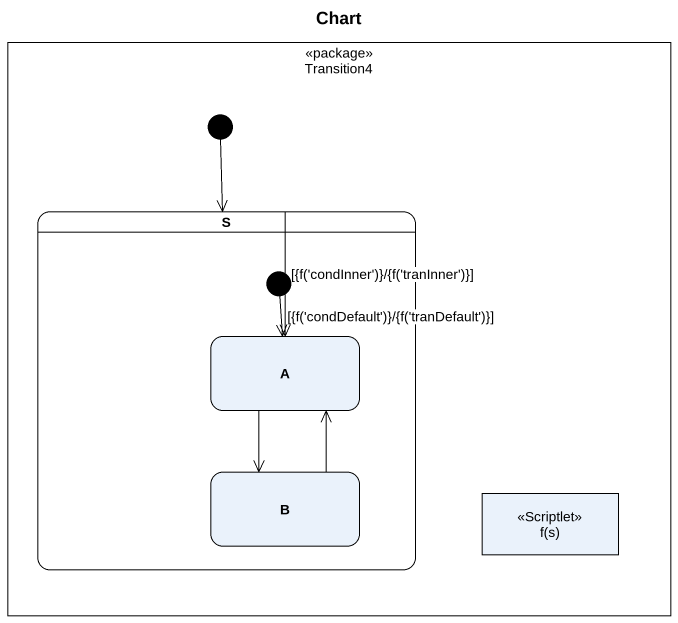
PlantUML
@startuml
title Chart
hide empty description
state Transition4 <<package>> {
  state S {
    state A
    state B
    [*] --> A : [{f('condDefault')}/{f('tranDefault')}]
  }
  state "f(s)" as f_s <<Scriptlet>>
  [*] --> S
}
S -right-> A : [{f('condInner')}/{f('tranInner')}]
A --> B
B -up-> A
@enduml
